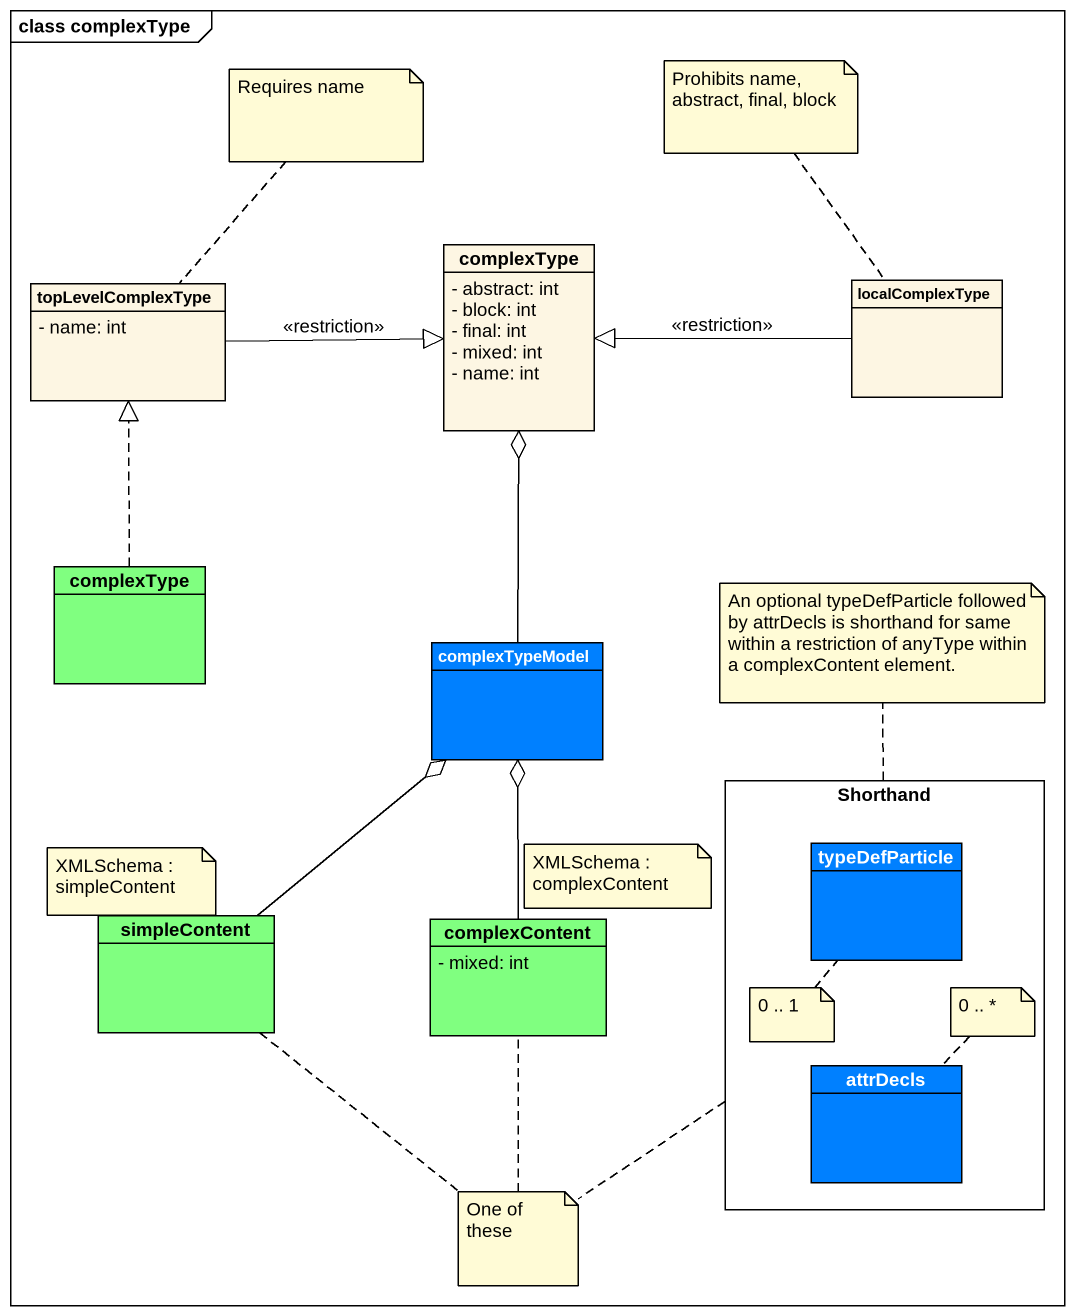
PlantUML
@startuml
mainframe class complexType
hide circle
hide empty members
skinparam classAttributeIconSize 0
class complexType {
  - abstract: int
  - block: int
  - final: int
  - mixed: int
  - name: int
}
class topLevelComplexType {
  - name: int
}
class localComplexType
class "complexType" as complexType_2 #80FF80
class complexTypeModel #0080FF
rectangle Shorthand {
  class typeDefParticle #0080FF
  class attrDecls #0080FF
}
class simpleContent #80FF80
class complexContent #80FF80 {
  - mixed: int
}
topLevelComplexType -right-|> complexType : <<restriction>>
localComplexType -left-|> complexType : <<restriction>>
complexType_2 .up.|> topLevelComplexType
complexTypeModel -up-o complexType
simpleContent -up-o complexTypeModel
complexContent -up-o complexTypeModel
note top of topLevelComplexType : Requires name
note top of localComplexType : Prohibits name, abstract, final, block
note top of Shorthand : An optional typeDefParticle followed by attrDecls is shorthand for same within a restriction of anyType within a complexContent element.
note as N4
  XMLSchema : simpleContent
end note
note as N5
  XMLSchema : complexContent
end note
note bottom of typeDefParticle : 0 .. 1
note top of attrDecls : 0 .. *
note as N8
  One of these
end note
N8 .. complexContent
N8 .. Shorthand
N8 .. simpleContent
@enduml
